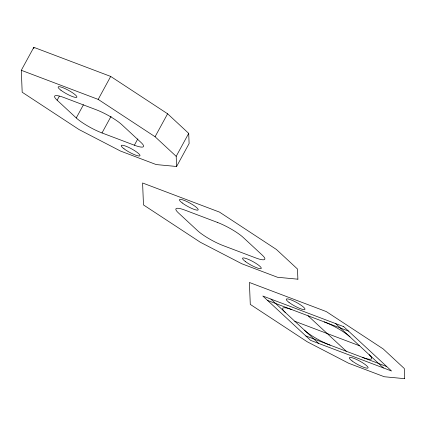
<?xml version="1.0" encoding="UTF-8"?>
<svg xmlns="http://www.w3.org/2000/svg" width="426" height="426" viewBox="0 0 426 426"><rect width="100%" height="100%" fill="white"/><g stroke="black" fill="none" stroke-linecap="round" stroke-linejoin="round"><path stroke-width="0.64" d="M21.3 70.29L33.819 47.329L110.701 76.435L167.599 113.779L188.707 133.37L189.117 143.53L176.598 166.491L156.198 164.569L120.59 151.092L79.076 129.573L22.184 92.234L21.3 70.29L98.182 99.396L155.075 136.741L176.188 156.331L176.598 166.491M57.137 100.211A21.3 3.994 28.6 0 1 63.762 97.469L96.132 109.722A21.3 3.994 28.6 0 1 121.879 124.722L141.001 142.465A21.3 3.994 28.6 0 1 134.371 145.207L102 132.949A21.3 3.994 28.6 0 1 76.254 117.954L57.137 100.211L59.326 96.191M76.254 117.954L83.453 104.748M98.182 99.396L110.701 76.435M102 132.949L111.079 116.303M134.371 145.207L137.816 138.892M155.075 136.741L167.599 113.779M176.188 156.331L188.707 133.37M267.587 300.452L348.516 331.093M294.797 321.263L359.544 345.768M305.825 335.938L386.755 366.573M335.64 323.59L383.443 367.947M308.051 315.772L346.29 351.258M270.899 299.084L318.696 343.436M33.819 47.329L33.872 48.66M324.234 321.902A21.3 3.994 28.6 0 1 349.98 336.897M285.239 312.391A21.3 3.994 28.6 0 1 291.863 309.643M330.102 345.129A21.3 3.994 28.6 0 1 304.356 330.129M369.102 354.64A21.3 3.994 28.6 0 1 362.473 357.382M297.891 279.19L277.491 277.262L241.877 263.785L200.369 242.272L143.477 204.927L142.593 182.988L219.475 212.095L276.368 249.434L297.481 269.024L297.891 279.19M404.7 378.671L384.3 376.749L348.692 363.266L307.178 341.753L250.286 304.409L249.402 282.47L326.284 311.576L383.182 348.921L404.29 368.511L404.7 378.671M217.425 222.42L185.054 210.162A21.3 3.994 28.6 0 0 178.425 212.904L197.547 230.647A21.3 3.994 28.6 0 0 223.293 245.648L255.664 257.9A21.3 3.994 28.6 0 0 262.294 255.158L243.171 237.415A21.3 3.994 28.6 0 0 217.425 222.42M343.734 326.657L262.805 296.017L310.602 340.374L391.537 371.009L343.734 326.657M352.137 360.976A10.65 1.997 28.6 0 0 367.819 368.091A10.65 1.997 28.6 0 0 356.195 359.299A10.65 1.997 28.6 0 0 352.137 360.976M289.041 302.428A10.65 1.997 28.6 0 0 304.723 309.542A10.65 1.997 28.6 0 0 293.099 300.751A10.65 1.997 28.6 0 0 289.041 302.428M245.328 261.495A10.65 1.997 28.6 0 0 261.01 268.609A10.65 1.997 28.6 0 0 249.386 259.817A10.65 1.997 28.6 0 0 245.328 261.495M182.232 202.946A10.65 1.997 28.6 0 0 197.914 210.061A10.65 1.997 28.6 0 0 186.29 201.264A10.65 1.997 28.6 0 0 182.232 202.946M124.035 148.802A10.65 1.997 28.6 0 0 139.717 155.916A10.65 1.997 28.6 0 0 128.093 147.119A10.65 1.997 28.6 0 0 124.035 148.802M60.939 90.253A10.65 1.997 28.6 0 0 76.621 97.362A10.65 1.997 28.6 0 0 64.997 88.571A10.65 1.997 28.6 0 0 60.939 90.253"/></g></svg>
